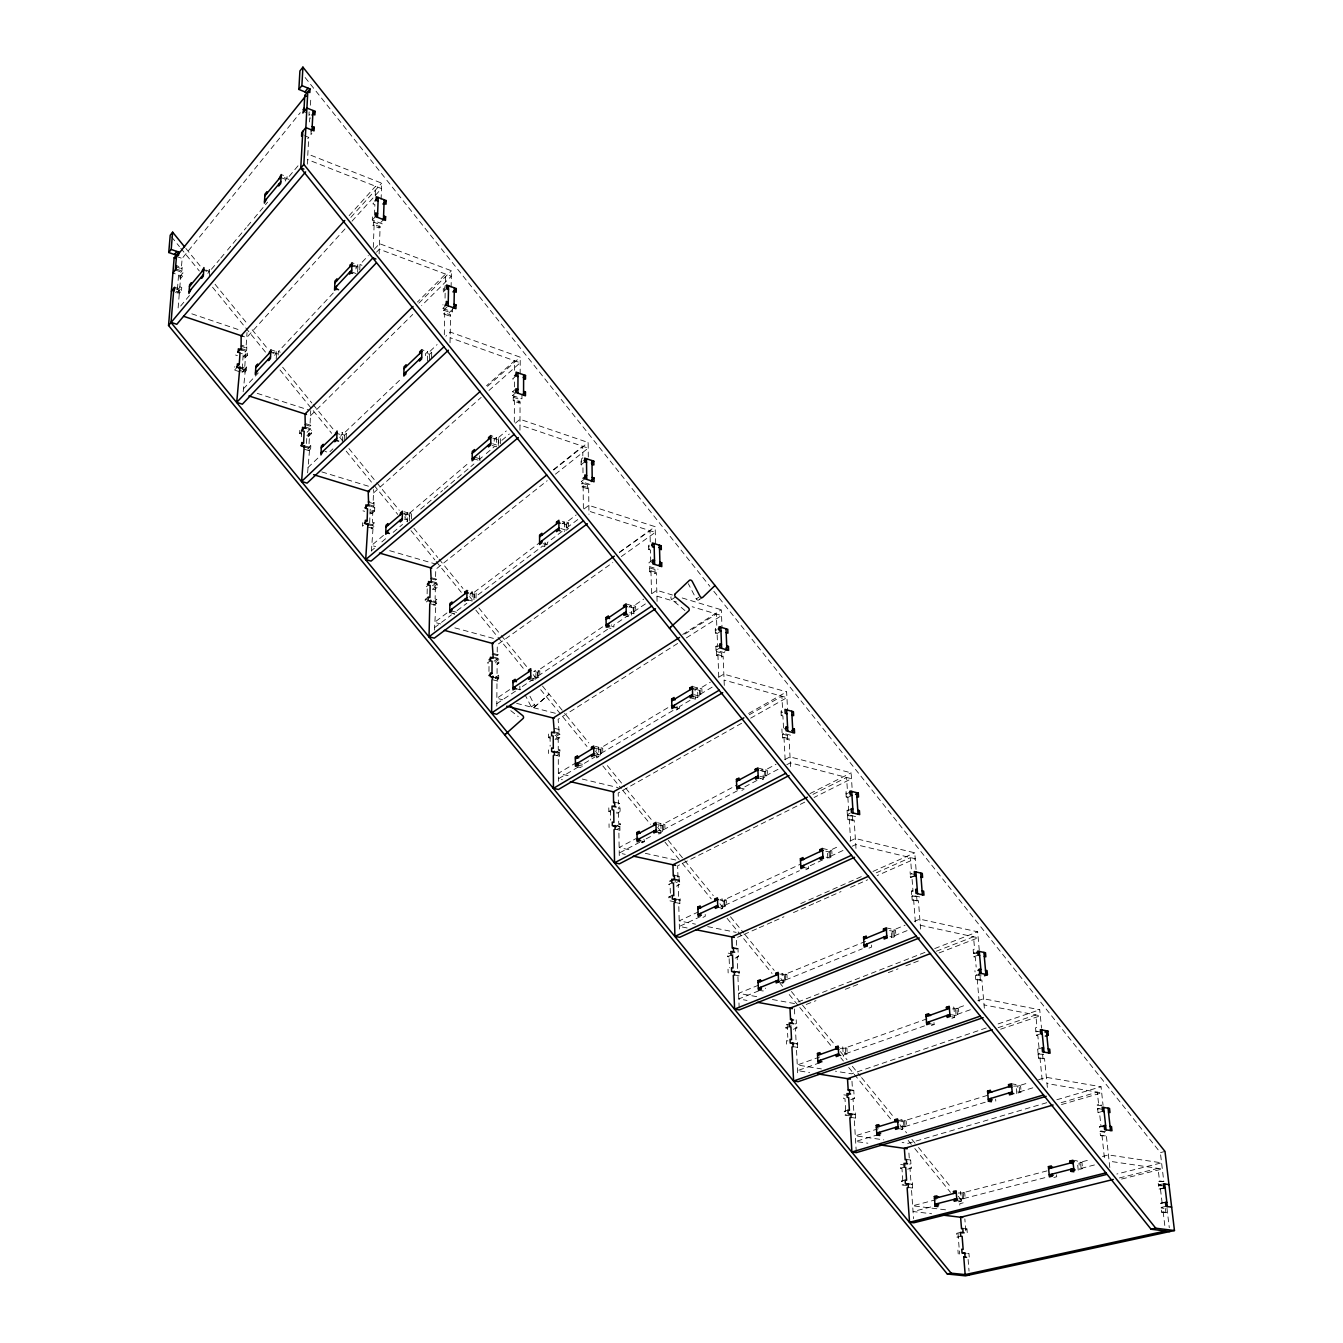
<?xml version="1.0" encoding="UTF-8"?>
<svg xmlns="http://www.w3.org/2000/svg" width="1343" height="1343" viewBox="0 0 1343 1343"><rect width="100%" height="100%" fill="white"/><g stroke="black" fill="none" stroke-linecap="round" stroke-linejoin="round"><path stroke-width="0.75" stroke-dasharray="5 3.75" d="M528.571 679.34L533.742 680.716L535.907 679.273L535.907 670.073L533.759 671.534M514.419 396.219L513.261 397.209L513.244 400.986L518.902 402.95L518.918 399.173L520.077 398.166M519.959 430.163L520.06 401.943L514.403 399.996L513.244 400.986M520.161 374.109L520.228 357.188L450.224 332.074L445.859 336.237M519.825 689.815L519.842 686.172M521.974 395.06L521.957 398.821L512.522 395.547L512.556 391.787L516.031 388.748M514.302 422.189L514.403 399.996M514.47 386.935L514.503 379.599L512.623 378.944L516.081 375.872M514.537 370.232L514.587 360.747L486.552 385.76M496.792 706.183L496.977 681.875L498.035 677.594L492.948 676.268M494.123 661.192L498.186 658.339L498.219 654.796L493.166 653.437M498.723 675.176L495.685 677.292L495.651 680.851L498.706 678.752L498.723 675.176L497.044 674.74L497.145 662.603L498.824 663.039L498.857 659.514L495.483 658.607M500.536 443.677L500.586 438.019L498.706 437.398L498.656 443.056L509.316 434.024M494.19 441.243L494.207 439.362L496.457 437.432L490.833 435.568M496.457 437.432L496.373 446.85L490.732 444.986M498.27 445.591L498.32 439.933L500.586 438.019M492.142 654.159L497.195 655.518L497.279 644.741L612.828 562.583M488.97 671.466L489.037 663.375L487.358 662.938L490.396 660.79M476.026 598.155L476.11 592.699L474.331 592.196L474.264 597.652L542.757 545.98L544.57 546.534L544.553 542.757M479.636 459.474L479.686 455.747M479.955 460.75L479.971 458.87L484.689 454.874M470.184 595.352L470.201 593.522L472.283 591.961L466.978 590.433M472.283 591.961L472.165 601.043L466.844 599.549M473.945 599.733L474.012 594.278L476.11 592.699M447.051 306.926L443.71 310.183L443.626 313.909L449.452 316.025L449.519 312.298L453.984 307.967M450.023 342.801L450.56 314.933L444.751 312.818L443.626 313.909M451.097 287.469L451.416 270.766L379.515 243.671L373.925 249.63M452.641 308.202L452.574 311.929L442.871 308.386L442.955 304.66M434.444 630.136L436.022 601.782L430.818 600.321M433.722 582.98L437.163 583.97L437.096 587.479L435.367 586.992L435.115 599.012L436.844 599.498L436.76 603.024L433.823 605.29L433.89 601.765L436.844 599.498M430.348 578.497L435.518 579.975L435.753 569.314L547.205 480.693M432.513 585.783L436.425 582.711L436.492 579.202L431.321 577.725M445.053 298.129L445.154 292.707L443.224 291.985L443.308 288.292M444.298 334.743L444.751 312.818M445.389 281.577L445.54 274.09L417.438 302.057M435.367 586.992L432.429 589.275L434.158 589.762L434.225 586.27L437.163 583.97M425.446 355.66L425.496 353.813L427.662 351.748L421.887 349.717M427.443 361.049L427.662 351.748M429.407 359.857L429.794 351.53L437.096 344.58M428.182 597.064L425.244 599.347L425.16 602.873L428.098 600.606M431.59 357.792L431.724 352.202L429.794 351.53M427.124 593.841L427.259 587.814L425.53 587.327L428.451 585.028M404.243 511.767L407.869 512.858L407.617 521.856L403.991 520.782M409.481 520.597L409.632 515.208L411.629 513.513L409.816 512.959L409.733 516.568M411.495 518.918L411.629 513.513M405.821 516.367L405.871 514.57L407.869 512.858M374.277 220.806L373.085 225.641L379.062 227.924L379.196 224.247L383.46 219.614M379.146 253.894L380.119 226.766L374.143 224.482L373.085 225.641M381.093 199.654L381.681 183.168L307.832 154.059M369.678 522.83L370.164 509.467L373.925 506.177L374.042 502.702L368.737 501.107M374.747 507.536L374.63 510.995L372.85 510.474L370.03 512.942L371.793 513.462L371.927 510.004L374.747 507.536L367.68 505.404M371.423 551.184L373.253 525.046L367.932 523.468M372.85 510.474L372.431 522.36L374.21 522.897L374.093 526.389L371.256 528.823L371.373 525.348L374.21 522.897M367.797 501.929L373.102 503.541L373.589 489.54M382.235 223.845L372.296 220.034L372.431 216.374M362.526 522.712L362.392 526.204L365.212 523.753M373.287 247.465L374.143 224.482M374.496 215.048L374.882 204.623L372.901 203.851L376.09 200.342M375.234 195.49L375.57 186.257L348.962 215.837M355.794 268.953L357.943 264.907L352.017 262.724M357.658 272.26L357.943 264.907M359.739 270.044L359.958 264.521L368.335 255.59M340.669 436.391L342.666 432.799L338.956 431.607M342.28 441.696L342.666 432.799M344.211 440.504L344.513 432.748L401.624 378.357M346.141 438.674L346.36 433.336L344.513 432.748M307.614 472.854L309.746 447.387L304.29 445.675M307.06 432.261L310.669 428.719L310.837 425.295L305.415 423.565M310.821 445.372L308.118 447.991L307.933 451.449L310.653 448.831L310.821 445.372L309.008 444.802L309.595 433.034L311.408 433.604L311.576 430.18L307.95 429.021M306.506 443.509L306.892 435.686L309.595 433.034M306.892 435.686L308.705 436.257L308.873 432.832L311.576 430.18M304.508 424.455L309.948 426.184L310.72 410.639M311.156 130.976L310.972 134.585L313.003 132.118M301.47 433.974L299.657 433.403L299.825 429.961M301.319 436.76L301.537 432.614M309.142 111.905L308.957 115.498L309.964 114.256L305.398 112.392M307.295 164.148L308.739 137.389L304.122 135.559M309.562 121.944L309.78 117.831L311.811 118.654M310.451 105.207L310.737 99.751M276.222 358.766L276.641 351.715L270.933 349.801M278.169 355.039L278.37 351.513L337.345 288.627M274.711 355.425L276.641 351.715M285.22 181.087L287.301 176.907L281.207 174.556M243.167 391.77L245.467 368.788L239.877 366.941M245.467 368.788L242.009 372.515L243.201 354.099L246.659 350.322L246.877 346.947L241.32 345.084M246.676 366.908L244.073 369.728L243.855 373.136L246.457 370.332L246.676 366.908L244.812 366.303L242.227 369.107M247.431 355.291L245.568 354.67L242.982 357.49L244.829 358.111L247.431 355.291L247.649 351.9L240.229 349.415M244.829 358.111L245.064 354.72L247.649 351.9M244.812 366.303L245.568 354.67M240.464 346.024L246.021 347.887L247.011 332.51M240.145 371.91L234.572 370.08L234.79 366.673M207.913 273.452L209.777 269.641L205.882 268.264M209.273 276.591L209.777 269.641M177.427 289.165L178.585 275.013L181.876 270.984L182.144 267.643L176.453 265.645M175.345 270.01L182.933 272.663L178.3 278.354L180.197 279.008L180.466 275.668L172.894 273.032M178.132 307.933L179.29 293.597L175.48 292.287M179.844 286.848L181.741 287.503L181.473 290.877L178.988 293.865L179.274 290.491L177.377 289.836L179.844 286.848L180.768 275.349L182.665 276.003L182.933 272.663M175.631 266.653L181.322 268.65L182.144 258.444L300.244 112.711M181.322 268.65L182.144 267.643M180.197 279.008L182.665 276.003M177.091 293.21L181.741 287.503M307.715 138.631L308.739 137.389M180.633 306.053L189.682 295.225M211.405 269.272L219.429 259.686M220.772 258.074L226.128 251.678M227.471 250.083L246.205 227.689M247.548 226.094L252.904 219.698M254.247 218.103L267.626 202.105M289.181 176.353L298.515 165.206M350.825 217.398L381.681 183.168M344.983 228.931L246.692 337.563L241.152 335.7M352 221.175L381.496 188.591L307.547 159.548M246.021 347.887L246.877 346.947M234.572 370.08L237.14 367.277M372.296 220.034L375.486 216.559M379.062 227.924L380.119 226.766M243.352 388.866L258.292 372.934M376.527 252.199L379.314 249.227L451.315 276.238L421.652 305.616M418.831 303.149L451.416 270.766M310.451 415.742L412.754 314.43M445.305 285.32L444.13 290.088L445.238 288.997M299.657 433.403L302.343 430.734M443.224 291.985L446.564 288.695M309.948 426.184L310.837 425.295M308.705 436.257L311.408 433.604M442.871 308.386L446.229 305.13M308.84 448.26L309.746 447.387M449.452 316.025L450.56 314.933M699.72 599.062L698.931 599.834A2.166 1.544 57 0 1 696.262 598.928L688.338 583.752M307.883 467.616L319.248 456.805M346.36 433.336L344.446 435.166L338.872 433.386M431.724 352.202L429.542 354.267L425.681 352.924M329.925 451.701L332.93 448.847M534.329 707.257L549.102 694.146L533.809 707.593A1.947 1.511 56.5 0 1 531.274 706.854L525.079 694.851M487.475 386.364L520.228 357.188M373.472 492.982L481.18 397.394M488.986 390.46L520.194 362.744L450.123 337.714M373.102 503.541L374.042 502.702M371.793 513.462L374.63 510.995M512.522 395.547L516.014 392.525M372.313 525.852L373.253 525.046M518.902 402.95L520.06 401.943M383.477 535.353L371.625 545.426L375.637 546.601M409.816 512.959L469.362 462.345M498.706 437.398L506.311 430.935M515.443 423.163L520.01 419.285L588.133 442.485L588.318 459.625M371.44 550.731L374.412 548.213M381.815 541.934L386.264 538.174M393.146 532.348L402.547 524.408M420.661 509.064L442.619 490.48M444.18 489.154L473.978 463.939M486.267 453.548L494.14 446.883M553.282 469.798L582.728 446.262L582.828 455.865M553.752 469.949L588.133 442.485M555.414 474.18L588.2 448.126L519.976 425.009M582.845 457.795L581.653 458.735L581.687 462.512L582.879 461.572M582.996 472.786L582.929 465.366L581.099 464.745L584.692 461.908M435.518 579.975L436.492 579.202M434.158 589.762L437.096 587.479M584.876 478.763L581.25 481.566L590.433 484.588L590.383 480.777M581.939 486.938L583.131 485.998L588.654 487.794L587.445 488.734L581.939 486.938L581.888 483.111L583.097 482.171M435.031 602.537L436.022 601.782M587.445 488.734L587.395 484.907L592.229 481.18M562.012 523.804L564.362 522.007L558.873 520.295M446.934 612.962L434.612 622.313L440.689 623.975M474.331 592.196L541.078 541.582M566.729 522.125L568.559 522.712L568.593 528.437L566.763 527.849L566.729 522.125L576.214 514.94M584.104 508.947L588.855 505.354L655.149 526.691L655.602 544.033M560.753 528.487L566.242 530.2L566.192 524.492L568.559 522.712M434.494 627.668L451.466 614.859M457.073 610.629L466.844 603.259M562.062 531.408L547.34 542.522L547.34 544.402L541.884 542.74M566.763 527.849L579.421 518.314M566.242 530.2L568.593 528.437M619.509 552.158L655.149 526.691M619.459 552.493L649.978 530.686L650.264 542.337L649.022 543.21L649.122 547.037M621.322 556.539L655.3 532.382L588.922 511.146M497.195 655.518L498.219 654.796M648.585 545.611L648.669 549.438L652.413 546.819M498.857 659.514L495.802 661.646L495.785 665.171L498.824 663.039M652.748 559.997L648.988 562.599L649.089 566.461L658.02 569.214M657.08 601.429L656.341 572.538L655.082 573.394L649.727 571.749L649.626 567.871L650.868 567.015M649.727 571.749L650.969 570.876L656.341 572.538M497.011 678.299L498.035 677.594M649.626 567.871L654.981 569.533L656.24 568.66M628.96 607.137L631.378 605.492L631.579 615.128M509.635 689.647L496.843 698.276L502.769 699.804M538.073 670.459L539.785 670.912L539.785 676.436L538.073 675.982L538.073 670.459L607.271 623.723M633.862 605.777L635.642 606.297L635.759 612.089L633.98 611.569L633.862 605.777L643.683 599.146M651.875 593.606L656.794 590.299L672.44 595.016M534.178 671.45L537.62 672.373L539.785 670.912M629.649 606.902L633.208 607.943L635.642 606.297M496.809 703.682L516.014 690.789M533.742 678.87L520.228 687.952L520.228 689.782L515.074 688.439M538.073 675.982L609.084 628.289L610.847 628.793M629.112 614.842L613.852 625.083L613.885 626.996L608.564 625.469M633.98 611.569L645.463 603.863M534.178 676.973L537.636 677.879L539.785 676.436M629.749 612.677L633.325 613.717L635.759 612.089M684.913 610.645A2.182 1.561 57.1 0 0 684.544 610.209L671.735 599.498L675.546 596.98M531.274 706.854L534.38 704.823A1.947 1.511 56.6 0 0 536.915 705.562M696.262 598.928L698.813 597.266M702.742 597.333L699.569 599.414M682.697 634.45L721.325 609.789L722.014 627.332M684.779 634.131L716.373 614.003L716.809 625.788L715.534 626.593L715.685 630.471L716.961 629.666M677.611 643.448L558.1 719.294L559.225 733.093L555.028 735.712M686.391 637.875L721.544 615.564L692.182 606.734M548.448 734.067L548.464 737.66L551.604 735.679M715.231 629.145L715.383 633.023L719.244 630.606M715.383 633.023L717.112 633.543L720.973 631.126M559.813 734.151L556.673 736.132L556.673 739.691L555.045 739.288L558.184 737.324L559.83 737.727L559.813 734.151L556.522 733.328M556.673 739.691L559.83 737.727M724.716 652.748L716.02 650.247L715.886 646.336L719.764 643.935M716.02 650.247L719.915 647.846M724.28 685.383L723.138 656.156L721.846 656.945L716.625 655.451L716.474 651.54L717.766 650.751M556.741 751.929L559.897 749.982L559.913 753.591L556.741 755.521M716.625 655.451L717.917 654.662L723.138 656.156M558.268 753.188L559.326 752.533L559.343 756.143L558.285 756.78L558.386 781.324M716.474 651.54L721.695 653.051L726.865 649.861M596.628 756.008L596.645 757.872L598.877 756.545L598.76 747.262L596.527 748.588L596.561 750.452M690.151 697.739L695.355 699.149L697.873 697.655L697.537 687.901L695.036 689.412L695.086 691.36M576.567 762.438L558.352 773.35L568.324 775.734M601.026 747.766L602.705 748.185L602.772 753.759L601.093 753.339L601.026 747.766L672.625 704.84M700.139 688.338L701.869 688.808L702.07 694.667L700.341 694.197L700.139 688.338L710.296 682.244M718.757 677.174L723.843 674.119L786.629 691.846L787.552 709.557M595.419 748.269L600.455 749.528L602.705 748.185M694.146 688.892L699.334 690.319L701.869 688.808M578.262 766.954L558.386 778.806L562.364 779.746M584.39 763.311L594.882 757.049M601.093 753.339L674.589 709.54M690.033 700.341L679.508 706.603L679.558 708.533L677.09 710.011L676.99 706.149M700.341 694.197L712.21 687.112M595.486 753.843L600.539 755.102L602.772 753.759M676.301 709.994L678.769 708.533M694.331 694.751L699.535 696.161L702.07 694.667M577.608 763.126L582.627 764.352L582.644 766.198L580.461 767.491L575.442 766.282M748.588 713.469L786.629 691.846M749.293 714.761L781.895 696.245L782.499 708.164L781.19 708.903L781.374 712.814L782.7 712.075M741.588 723.289L618.216 792.991L618.401 803.97L619.492 803.366L619.559 806.958L618.468 807.563M750.653 718.169L786.931 697.655L724.078 680.045M608.799 807.882L608.849 811.491L612.089 809.695M781.022 711.622L781.223 715.534L785.202 713.318M620.13 811.558L616.873 813.354L616.823 809.745L620.063 807.949L620.13 811.558L618.519 811.172L618.737 823.561L620.348 823.914L620.399 827.557L617.142 829.319M790.54 766.601L789.08 738.7L787.737 739.422L782.667 738.062L782.465 734.117L783.792 733.396M617.075 825.693L620.348 823.914M619.274 855.592L618.854 830.83L619.946 830.226L619.878 826.6L613.952 826.096M782.667 738.062L783.993 737.341L789.08 738.7M782.465 734.117L787.535 735.477L788.878 734.755M658.741 832.224L658.792 834.087L661.092 832.878L660.857 823.511L658.557 824.736L658.607 826.6M760.256 770.647L762.858 769.254L763.311 779.108L760.709 780.468L760.625 778.504M637.942 837.562L619.14 847.551L631.21 850.203M663.207 824.149L664.852 824.535L665.003 830.159L663.358 829.789L663.207 824.149L737.156 784.916M765.56 769.841L767.239 770.278L767.524 776.187L765.829 775.75L765.56 769.841L776.036 764.285M784.782 759.634L790.02 756.864L851.109 772.846L852.268 790.742M657.617 824.619L662.535 825.76L664.852 824.535M761.263 770.798L764.637 771.654L767.239 770.278M639.772 842.212L619.224 853.04L625.267 854.366M646.101 838.888L651.523 836.034M663.358 829.789L739.254 789.768M756.999 780.417L744.324 787.099L744.408 789.046L741.873 790.389M765.829 775.75L778.084 769.304M786.83 764.687L790.339 762.841L851.496 778.722L814.11 797.457M641.4 842.581L643.65 841.389M657.768 830.243L662.687 831.367L665.003 830.159M759.853 776.271L764.906 777.563L767.524 776.187M642.072 842.884L644.321 841.692L644.287 839.845L639.386 838.737M810.047 793.562L851.109 772.846M812.985 794.351L846.594 777.446L847.349 789.483L845.989 790.171L846.241 794.116L847.601 793.444M804.759 802.14L677.644 865.832L677.963 876.895L673.263 875.888M677.963 876.895L679.071 876.341L679.189 879.984L674.706 882.183M671.886 882.838L668.545 884.5L670.107 884.819L670.442 897.006M845.972 793.025L846.208 796.987L850.32 794.972M846.208 796.987L847.853 797.406L851.966 795.392M676.268 882.519L679.625 880.874L679.726 884.517L676.368 886.162M674.857 901.858L668.965 900.633L668.864 896.973L672.222 895.345M855.558 816.594L847.332 814.563L847.08 810.568L851.193 808.57M847.08 810.568L852.839 808.99M847.332 814.563L850.085 813.237M855.978 848.373L854.165 820.187L847.853 819.633L847.601 815.637L848.977 814.966M678.618 900.33L679.743 899.793L679.86 903.47L678.735 904.007L679.491 931.068M847.601 815.637L853.913 816.191M847.853 819.633L854.165 820.187M719.831 899.961L722.215 898.836L722.568 908.304L720.184 909.396M698.612 911.796L679.205 920.862L695.489 924.152M724.666 899.625L726.261 899.961L726.479 905.635L724.884 905.3L724.666 899.625L800.932 863.969M830.142 850.304L831.787 850.69L832.14 856.666L830.494 856.28L830.142 850.304L839.14 846.107M849.951 841.054L855.357 838.519L914.784 852.822L916.161 870.902M720.687 900.398L723.877 901.069L726.261 899.961M825.811 851.177L829.101 851.949L831.787 850.69M700.559 916.581L679.373 926.418L687.515 928.047M724.884 905.3L799.387 870.717M810.215 865.698L823.259 859.638M830.494 856.28L843.119 850.421M852.134 846.241L855.743 844.562L915.238 858.748L877.18 875.586M720.889 906.072L724.095 906.743L726.479 905.635M826.163 857.153L829.454 857.908L832.14 856.666M702.943 917.387L705.276 916.312L705.209 914.432M805.834 869.76L808.452 868.535L808.335 866.571M800.764 903.587L863.482 875.67M872.984 871.439L914.784 852.822M876.257 872.799L910.47 857.623L911.377 869.777L909.983 870.398L910.285 874.377L911.679 873.773M742.091 935.299L736.384 937.817L736.82 948.997L732.237 948.091M743.988 934.459L757.318 928.567M759.215 927.728L772.527 921.835M774.441 920.996L783.943 916.799M793.461 912.585L799.169 910.067M801.066 909.228L814.395 903.335M816.292 902.496L829.605 896.604M831.518 895.764L841.02 891.567M850.539 887.354L856.246 884.836M858.16 883.996L867.662 879.783M736.82 948.997L737.979 948.494L738.13 952.17L736.971 952.657M733.127 954.084L727.402 952.976L727.537 956.636L730.995 955.142M916.06 874.797L910.084 873.403L910.386 877.399L914.617 875.569M910.386 877.399L916.211 875.938M735.192 958.13L738.65 956.636L738.499 952.959M919.72 896.956L911.712 895.16L911.41 891.114L915.657 889.318M920.593 929.087L918.427 900.633L912.216 900.146L911.914 896.117L913.324 895.512M739.17 1007.938L737.911 976.327L739.07 975.841L738.919 972.131L733.16 971.761M911.914 896.117L918.125 896.604M912.216 900.146L918.427 900.633M780.401 974.279L782.835 973.289L783.305 982.824L780.854 983.815L780.753 981.901M758.56 985.158L738.583 993.333L759.164 997.094M785.386 974.179L786.931 974.481L787.216 980.205L785.655 979.92L785.386 974.179L865.782 941.275M893.918 929.759L895.512 930.095L895.932 936.121L894.337 935.786L893.918 929.759L905.031 925.209M914.281 921.416L919.837 919.149L977.654 931.79L979.248 950.038M781.374 974.884L786.931 974.481M889.553 930.548L892.742 931.236L895.512 930.095M758.812 990.815L738.801 998.94L747.044 1000.434M785.655 979.92L862.324 948.779M894.337 935.786L907.331 930.514M780.082 980.323L784.765 981.213L787.216 980.205M889.973 936.575L893.179 937.246L895.932 936.121M868.988 948.124L871.691 947.033L871.557 945.036M924.941 952.388L794.166 1003.49L771.52 999.36M934.711 948.561L977.654 931.79M936.424 951.213L973.524 936.776L974.598 949.048L973.155 949.602L973.742 956.787L975.287 957.123L976.16 967.01M806.169 1004.463L815.956 1000.669M845.267 989.304L851.126 987.038M853.09 986.266L858.949 983.999M888.26 972.634L898.031 968.84M905.854 965.818L911.712 963.535M913.676 962.78L919.535 960.514M939.076 952.942L978.174 937.783L920.308 925.243M973.507 953.631L974.951 953.077M795.207 1023.97L796.399 1023.517L796.198 1019.824M791.279 1025.246L785.689 1024.273L785.873 1027.966L789.415 1026.623M973.742 956.787L978.073 955.158M793.327 1029.275L796.886 1027.932L796.701 1024.222M976.848 975.035L975.404 975.572L975.757 979.635L981.867 980.054L984.57 1010.826M796.214 1044.099L797.406 1043.662L797.608 1047.389L796.416 1047.825L797.809 1075.709M975.757 979.635L981.867 980.054M819.683 1057.008L797.272 1064.982L821.379 1068.91M845.385 1047.876L846.896 1048.128L847.248 1053.902L845.721 1053.651L845.385 1047.876L927.979 1018.498M956.887 1008.207L958.432 1008.509L958.936 1014.586L957.391 1014.301L956.887 1008.207L966.389 1004.833M977.805 1000.77L983.512 998.739L1039.734 1009.768L1041.53 1028.184M840.315 1048.329L846.896 1048.128M952.489 1008.929L958.432 1008.509M819.985 1062.716L797.557 1070.623L809.628 1072.57M845.721 1053.651L924.504 1025.884M957.391 1014.301L972.617 1008.929M847.248 1053.902L844.713 1054.792L844.378 1049.017M951.432 1014.704L956.098 1015.593L958.936 1014.586M931.354 1025.532L934.14 1024.558L933.973 1022.543M951.885 1018.313L954.705 1017.322L953.883 1007.2L949.216 1006.31M986.232 1027.966L851.529 1073.812L835.447 1071.194M998.118 1023.92L1039.734 1009.768M998.151 1027.68L1035.806 1014.939L1037.014 1027.328L1035.537 1027.815L1036.292 1035.184L1037.803 1035.47L1039.18 1049.437L1037.652 1049.168L1038.055 1053.265L1043.729 1054.289M1000.653 1029.191L1040.321 1015.812L984.05 1004.9M852.553 1090.734L853.762 1090.331L853.997 1094.058L852.771 1094.461M1035.94 1031.877L1037.417 1031.39M1036.292 1035.184L1040.741 1033.724M850.807 1099.615L854.467 1098.423L854.232 1094.679M849.985 1115.848L844.512 1115.026L844.277 1111.282L847.937 1110.107M1037.652 1049.168L1042.118 1047.725M1047.372 1087.444L1044.518 1058.469L1038.492 1058.116L1038.089 1054.02L1039.566 1053.55M854.014 1114.74L855.239 1114.354L850.841 1113.7M1038.089 1054.02L1044.115 1054.373M1038.492 1058.116L1044.518 1058.469M854.467 1098.423L853.006 1098.188L853.779 1110.98L855.239 1111.215L855.457 1118.115L854.232 1118.501L856.314 1152.647M899.374 1120.331L901.942 1119.542L902.63 1129.245L900.045 1130.017L899.911 1128.07M878.288 1128.758L855.29 1135.792L883.795 1139.871M904.662 1120.683L906.156 1120.901L906.559 1126.727L905.081 1126.508L904.662 1120.683L989.422 1094.746M1019.068 1085.681L1020.579 1085.933L1021.15 1092.077L1019.639 1091.825L1019.068 1085.681L1028.822 1082.693M1038.575 1079.722L1046.365 1077.321L1101.042 1086.772L1103.056 1105.356M899.609 1121.103L906.156 1120.901M1013.646 1086.151L1020.579 1085.933M878.658 1134.516L855.642 1141.483L867.863 1143.212M905.081 1126.508L985.997 1101.999M1019.639 1091.825L1033.304 1087.679M900.011 1126.928L906.559 1126.727M1021.15 1092.077L1018.229 1092.95L1017.675 1086.823M1046.801 1102.687L908.221 1143.346L902.11 1142.473M1056.857 1099.749L1101.042 1086.772M1061.138 1102.67L1097.315 1092.128L1098.658 1104.634L1101.596 1105.121M1061.474 1104.567L1101.696 1092.883L1046.986 1083.549M1105.558 1131.713L1100.035 1130.84L1099.598 1126.693L1101.059 1126.928L1099.548 1112.843L1098.07 1112.608L1097.147 1105.054L1098.658 1104.634M909.698 1164.146L910.94 1163.793L910.672 1160.033L909.429 1160.402L908.758 1150.867M1097.584 1109.167L1099.094 1108.73M905.602 1165.153L900.28 1164.431L900.532 1168.192L904.275 1167.151M1098.07 1112.608L1102.637 1111.316M907.65 1169.149L911.377 1168.108L911.125 1164.347M907.029 1185.567L901.69 1184.879L901.422 1181.085L905.165 1180.061M1099.598 1126.693L1104.164 1125.451M1109.805 1167.554L1106.38 1135.909L1100.437 1135.624L1099.984 1131.477L1101.512 1131.075M911.142 1184.593L912.401 1184.257L908.12 1183.703M1100.437 1135.624L1106.38 1135.909M911.377 1168.108L909.966 1167.906L910.873 1180.799L912.3 1180.984L912.669 1188.051L911.41 1188.387L913.559 1218.722M936.222 1199.668L912.652 1205.796L947.772 1210.093M963.267 1192.651L964.71 1192.836L965.181 1198.711L963.737 1198.527L963.267 1192.651L1050.108 1170.089M1080.477 1162.199L1081.954 1162.4L1082.592 1168.595L1081.115 1168.376L1080.477 1162.199L1090.466 1159.597M1102.452 1156.491L1108.445 1154.93L1161.594 1162.837L1116.839 1174.017M958.214 1193.02L964.71 1192.836M1081.954 1162.4L1078.966 1163.172L1079.604 1169.35L1082.592 1168.595M930.766 1206.988L913.055 1211.537L931.656 1213.77M963.737 1198.527L1046.667 1177.223M1081.115 1168.376L1097.113 1164.28M958.667 1198.896L965.181 1198.711M958.6 1201.834L961.235 1201.162L960.463 1191.392M1053.819 1177.492L1056.723 1176.737L1056.521 1174.705M713.821 591.273L1160.369 1152.613L1165.002 1151.438M1119.374 1177.945L1158.052 1168.376L1159.529 1180.967L1163.81 1181.571L1160.369 1152.613M1121.573 1179.053L1162.316 1168.998L1109.117 1161.191M1161.326 1185.886L1158.472 1185.483L1157.985 1181.353L1159.529 1180.967M965.667 1229.281L966.943 1228.963L967.262 1232.756L965.986 1233.059L964.845 1218.907M1163.81 1181.571L1157.985 1181.353M960.43 1232.421L956.602 1233.344L956.904 1237.121L958.298 1237.289M1165.17 1188.152L1159.076 1189.059L1158.589 1184.912L1163.256 1183.787M1158.472 1185.483L1160.016 1185.114M956.904 1237.121L960.732 1236.215M1159.076 1189.059L1163.743 1187.951M1165.925 1206.367L1161.242 1207.441L1160.755 1203.261L1165.422 1202.186M1160.755 1203.261L1166.866 1202.388M1161.611 1212.158L1167.47 1212.376L1161.611 1212.158L1161.124 1207.995L1162.669 1207.626M967.631 1253.657L968.924 1253.355L969.226 1257.182M962.797 1228.492L966.943 1228.963M956.904 1200.608L961.235 1201.162M908.388 1187.497L912.669 1188.051M901.422 1181.085L902.849 1181.269M1161.124 1207.995L1163.978 1208.364M900.532 1168.192L901.959 1168.393L903.117 1185.063M906.407 1159.462L910.672 1160.033M1158.589 1184.912L1162.4 1185.449M1072.872 1160.268L1077.287 1160.906L1078.345 1171.214M898.182 1128.59L902.63 1129.245M851.076 1117.46L855.457 1118.115M844.277 1111.282L845.754 1111.5M1099.984 1131.477L1104.399 1132.183L1104.853 1136.312M848.776 1095.603L843.303 1094.746L843.522 1098.49L844.982 1098.708L845.972 1115.244M849.397 1089.643L853.762 1090.331M1097.634 1108.495L1103.123 1109.402M1097.147 1105.054L1101.545 1105.793M793.109 1046.633L797.608 1047.389M1011.43 1083.767L1015.98 1084.54L1016.92 1094.746M787.988 1040.926L786.478 1040.657L786.662 1044.384M792.907 1042.89L797.406 1043.662M796.886 1027.932L795.392 1027.664L796.03 1040.372L797.524 1040.624L797.708 1044.35M785.873 1027.966L787.367 1028.234M929.474 1023.702L934.14 1024.558M758.442 990.144L763.109 991L765.493 990.026L765.409 988.129M734.319 971.258L738.919 972.131M778.621 981.934L783.305 982.824M1035.906 1031.105L1041.564 1032.179M734.453 974.968L739.07 975.841M951.599 1016.735L954.705 1017.322M738.65 956.636L737.122 956.334L737.609 968.924L739.154 969.226L739.288 972.92M727.537 956.636L729.064 956.938M733.396 947.587L737.979 948.494M707.694 926.62L736.165 932.361M981.129 975.908L975.287 974.716L974.934 970.653M668.864 896.973L670.442 897.309M717.766 907.297L722.568 908.304M675.025 898.803L679.743 899.793M675.126 902.479L679.86 903.47M973.39 952.758L979.198 953.983M886.229 927.862L891.013 928.886L891.718 938.925M679.726 884.517L678.165 884.181L678.517 896.671L680.095 896.99L680.196 900.649M674.471 878.977L679.189 879.984M675.714 880.034L679.625 880.874M674.371 875.334L679.071 876.341M645.295 853.309L677.493 860.41M639.419 840.6L644.321 841.692M615.111 829.135L619.946 830.226M911.41 891.114L913.022 891.483L911.981 877.768M803.534 867.427L808.452 868.535M615.044 825.492L619.878 826.6M656.173 831.753L661.092 832.878M608.849 811.491L610.461 811.877M657.583 822.755L660.857 823.511M822.42 848.423L827.338 849.582L827.926 859.52M614.674 802.241L619.492 803.366M582.258 779.058L618.133 787.619M577.624 764.973L582.644 766.198M554.357 751.325L559.326 752.533M553.299 751.979L559.913 753.591M554.374 754.934L559.343 756.143M593.824 755.286L598.877 756.545M559.897 749.982L558.252 749.579L558.184 737.324M548.464 737.66L550.11 738.062M739.372 787.804L744.408 789.046M595.402 746.423L598.76 747.262M759.937 778.252L763.311 779.108M554.273 728.275L559.208 729.518M554.29 731.851L559.225 733.093M757.805 767.961L762.858 769.254M516.602 703.346L558.084 713.972M491.941 676.973L498.706 678.752M492.931 679.843L498.001 681.17M530.72 677.896L535.907 679.273M493.133 656.979L498.186 658.339M674.387 707.157L679.558 708.533M790.557 735.209L782.096 732.942L781.895 728.98M454.841 627.852L497.33 639.469M694.398 696.698L697.873 697.655M692.35 686.474L697.537 687.901M781.223 715.534L782.902 716.004L783.59 729.45M430.734 603.863L435.938 605.307M451.768 610.964L457.04 612.442M449.737 612.509L455.008 613.969M453.011 613.701L454.757 614.187M425.244 599.347L426.99 599.834M429.844 601.076L436.76 603.024M431.237 581.234L436.425 582.711M470.486 593.27L474.012 594.278M606.18 627.08L611.501 628.591L611.434 624.78M623.807 615.212L629.145 616.773M389.688 550.68L435.854 564.094M715.886 646.336L717.615 646.839L717.112 633.543M367.814 526.96L373.136 528.538M626.039 603.914L631.378 605.492M366.992 524.29L374.093 526.389M404.042 518.969L407.668 520.06M656.945 596.141L676.519 602.033M362.963 510.827L364.742 511.347M404.193 513.563L409.632 515.208M400.449 512.925L405.871 514.57M682.21 597.971L721.325 609.789M368.62 504.565L373.925 506.177M543.227 543.697L546.853 544.805M321.833 471.913L373.656 487.811M324.922 451.382L326.769 451.97M303.384 446.548L310.653 448.831M304.122 449.15L309.578 450.845M648.669 549.438L650.465 550.009L650.784 563.153M562.549 523.35L566.192 524.492M335.179 432.849L340.753 434.612M305.247 426.99L310.669 428.719M474.331 458.92L478.074 460.129M257.218 393.348L308.739 409.984M474.364 457.056L479.971 458.87M239.658 370.366L245.249 372.212M581.888 483.111L587.395 484.907M239.02 367.881L246.457 370.332M235.579 355.039L237.426 355.66M492.629 443.727L496.39 444.969M237.661 352.252L245.064 354.72M492.68 438.07L498.32 439.933M269.104 351.765L274.811 353.679M241.102 348.475L246.659 350.322M278.37 351.513L280.267 352.168M272.73 352.202L278.437 354.116M191.831 313.826L241.102 330.512M174.674 287.251L180.398 289.215L180.13 292.606L174.389 290.642M173.851 288.258L181.473 290.877M513.261 397.209L518.918 399.173M512.556 391.787L514.436 392.441M176.168 269.003L181.876 270.984M205.748 269.993L209.659 271.37M202.189 269.658L208.047 271.722M176.47 256.446L182.144 258.444M443.71 310.183L449.519 312.298M351.631 271.907L356.08 273.552M359.958 264.521L361.938 265.259M353.511 265.142L359.857 267.475M352.907 266.032L355.878 267.123M373.22 221.964L379.196 224.247M284.347 177.629L289.232 179.509M280.754 177.528L285.32 179.274M510.76 710.648L518.197 716.524M185.888 248.455L200.476 266.35M215.048 284.246L246.877 323.277M252.165 329.79L268.08 349.298M282.651 367.193L311.828 402.984M313.154 404.612L333.03 429.005M339.661 437.146L342.314 440.403M348.928 448.528L375.452 481.063M376.779 482.691L399.307 510.34M404.612 516.854L408.591 521.722M413.896 528.235L437.751 557.513M439.077 559.141L462.932 588.419M469.563 596.561L472.216 599.801M478.847 607.943L500.049 633.963M501.375 635.592L526.557 666.497M533.188 674.639L537.166 679.508M542.471 686.021L564.983 713.653M566.31 715.282L588.822 742.897M595.436 751.022L600.741 757.519M607.355 765.644L624.562 786.763M625.888 788.391L652.379 820.892M657.667 827.389L662.972 833.885M668.26 840.382L713.284 895.63M719.898 903.755L725.203 910.252M730.491 916.765L743.737 932.999M745.063 934.627L774.189 970.385M780.82 978.51L786.108 985.007M791.413 991.503L833.768 1043.494M840.399 1051.619L847.013 1059.745M852.318 1066.241L860.259 1075.995M861.585 1077.623L893.364 1116.621M899.978 1124.746L906.609 1132.871M911.897 1139.368L917.202 1145.864M918.511 1147.493L951.616 1188.102M958.247 1196.227L963.535 1202.74L959.741 1203.697L960.06 1207.743M171.535 236.888L179.458 246.625M180.785 248.254L199.318 270.984M212.547 287.201L265.478 352.118M280.032 369.98L331.637 433.269M346.192 451.13L372.649 483.581M373.975 485.209L397.78 514.419M411.025 530.653L434.83 559.863M436.156 561.492L461.304 592.33M475.858 610.175L524.811 670.224M540.692 689.698L586.958 746.456M602.822 765.913L621.322 788.61M622.648 790.238L650.415 824.283M664.953 842.128L680.817 861.585M682.143 863.196L711.219 898.87M727.083 918.327L772.024 973.457M779.964 983.177L782.6 986.433M789.214 994.542L798.464 1005.89M799.79 1007.502L832.845 1048.044M840.768 1057.764L843.421 1061.02M848.709 1067.5L890.997 1119.39M908.187 1140.459L913.475 1146.956M914.801 1148.567L950.491 1192.349M305.13 77.525L709.893 586.354M529.948 696.228L534.38 704.823M1166.966 1208.196L1169.283 1227.72M1165.405 1208.549L1165.909 1212.729M1160.503 1189.26L1162.182 1203.462M1163.172 1211.806L1164.985 1227.183M1101.965 1135.221L1104.735 1160.956M1042.621 1054.843L1043.024 1058.939M1039.969 1057.646L1042.202 1080.46M995.633 1099.094L995.801 1101.126M980.071 976.512L980.424 980.575M977.2 979.097L979.332 1003.758M955.595 1009.516L956.098 1015.593M968.102 1259.415L969.042 1271.133M962.058 1193.524L962.528 1199.383M957.995 1233.495L959.624 1254.077M957.928 1250.115L958.23 1253.926M916.715 897.191L917.017 901.22M913.626 899.541L915.473 923.967M892.742 931.236L893.179 937.246M903.554 1121.69L903.973 1127.516M852.536 816.863L852.788 820.842M847.853 797.406L848.726 810.987M849.229 818.961L850.639 841.138M851.982 1081.266L852.318 1086.94M842.749 1046.852L843.32 1056.471M829.101 851.949L829.454 857.908M787.535 735.477L787.737 739.422M783.993 737.341L785.219 761.296M794.452 1008.996L794.821 1016.517M787.183 1024.524L787.804 1037.3M784.48 975.488L784.765 981.213M764.637 771.654L764.906 777.563M721.695 653.051L721.846 656.945M717.917 654.662L718.79 677.644M729.148 958.734L729.484 967.732M728.024 969.226L728.158 972.936M723.877 901.069L724.095 906.743M699.334 690.319L699.535 696.161M695.288 697.202L695.355 699.149M662.535 825.76L662.687 831.367M654.981 569.533L655.082 573.394M650.969 570.876L651.523 593.623M633.208 607.943L633.325 613.717M610.427 810.215L610.578 820.12M609.034 823.88L609.084 827.506M600.455 749.528L600.539 755.102M588.654 487.794L588.956 514.335M583.131 485.998L583.366 508.477M581.049 460.968L581.099 464.745M564.362 522.007L564.429 531.543M550.11 736.434L550.126 746.238M548.498 749.914L548.498 753.507M545.04 542.371L545.04 546.148M537.62 672.373L537.636 677.879M671.735 599.498A2.182 1.561 56.6 0 1 671.047 596.779"/><path stroke-width="1.5" d="M523.569 395.161L523.619 374.798M523.585 391.384L525.466 392.038L525.449 395.816L516.014 392.525L516.031 388.748L517.928 389.403L515.594 391.434M517.978 376.544L516.081 375.872L516.098 372.129L525.499 375.452L525.499 379.196L523.619 378.541M528.571 677.51L528.571 679.34L530.72 677.896L530.737 668.696L528.588 670.157L528.588 671.987M515.091 686.609L515.074 688.439L512.976 689.866L513.009 680.733L515.124 679.306L515.108 681.136M517.911 393.18L517.995 372.8L514.52 375.855M655.485 608.782L496.725 714.275L491.605 712.999L491.907 680.548L492.948 676.268L491.941 676.973M488.919 675.512L491.974 673.397L492.075 661.243L490.396 660.79L490.43 657.247L493.804 658.154M488.499 445.02L488.483 446.917L490.732 444.986L490.833 435.568L488.583 437.499L488.55 439.379M474.364 457.056L474.331 458.92L472.132 460.8L472.266 451.449L474.465 449.569L474.432 451.433M464.879 593.841L464.913 592.028L466.978 590.433L466.844 599.549L464.779 601.127L464.796 599.297L468.338 600.304M451.802 609.151L451.768 610.964L449.737 612.509L449.905 603.477L451.936 601.933L451.903 603.729M453.984 307.967L454.354 287.872M454.052 304.257L455.999 304.962L455.932 308.689L446.229 305.13L446.296 301.403L448.243 302.108L444.902 305.365M448.495 289.416L446.564 288.695L446.631 285.001L456.284 288.594L456.217 292.287L454.287 291.565M448.176 305.835L448.562 285.723L446.346 287.906M587.378 523.736L434.276 638.16L429.038 636.75L429.76 604.619L430.818 600.321L429.844 601.076M419.52 359.219L419.469 361.082L421.635 359.017L421.887 349.717L419.721 351.782L419.671 353.645M400.231 520.127L400.18 521.923L402.178 520.228L402.447 511.213L400.449 512.925L400.399 514.722M405.955 372.162L405.905 374.009L403.79 376.023L404.058 366.79L406.174 364.776L406.123 366.622M387.741 530.754L387.674 532.55L385.726 534.212L386.012 525.281L387.959 523.602L387.909 525.398M383.594 215.938L385.592 216.71L385.458 220.386L375.486 216.559L375.62 212.882L377.618 213.638L375.486 215.971M378.088 201.114L376.09 200.342L376.225 196.699L386.146 200.56L386.012 204.203L384.031 203.431M383.46 219.614L384.165 199.788M377.484 217.314L378.222 197.471L375.016 200.98M518.348 437.566L371.071 561.105L365.699 559.578L367.932 523.468L366.992 524.29M364.306 523.25L367.126 520.782L367.546 508.879L365.783 508.342L365.9 504.867L369.443 505.942M349.868 266.77L352.017 262.724L351.631 271.907L349.549 274.123L349.633 272.276L352.605 273.368M335.112 434.628L337.093 431.019L336.707 439.916L334.793 441.746L334.877 439.967L338.587 441.142M336.657 286.143L334.558 290.138L334.961 281.023L336.992 278.857L336.908 280.67M322.891 451.382L320.927 454.941L321.346 446.111L323.21 444.315L323.143 446.077M448.394 350.204L307.111 483.127L301.604 481.466L304.29 445.675L303.384 446.548M300.866 445.725L303.568 443.089L304.173 431.321L302.343 430.734L302.528 427.309L306.154 428.451M311.996 130.07L313.02 110.512M312.18 126.443L314.228 127.266L314.027 130.892L305.851 127.602L301.772 132.554L301.571 136.18L302.595 134.938M304.055 108.179L302.846 113.013L306.909 108.028L315.051 111.335L314.866 114.927L312.835 114.105M168.547 325.493L303.854 164.434L307.799 91.71L309.83 92.549L310.015 88.974L301.89 85.616L302.914 67.15L1165.002 1151.438L1174.454 1230.541L965.499 1275.85L947.319 1274.02L168.547 325.493L174.154 257.822L178.77 252.115L171.199 249.445L168.748 252.501L176.319 255.17M306.976 92.751L298.868 89.41L299.909 70.961L302.914 67.15M302.796 131.312L300.765 168.093L1151.052 1229.231L1169.736 1231.548M303.871 111.771L304.76 95.471L310.015 88.974M268.684 358.799L268.583 360.562L270.413 358.615L270.933 349.801L269.003 353.528M278.807 184.176L278.689 185.989L280.67 183.622L281.207 174.556L279.126 178.737M266.434 198.999L264.386 203.112L264.957 194.114L266.888 191.797L266.77 193.593M257.235 371.037L255.338 374.697L255.875 365.967L257.671 364.054L257.554 365.8M376.057 263.178L242.361 404.193L236.721 402.396L239.877 366.941L239.02 367.881M236.653 367.277L239.239 364.457L240.011 352.823L238.147 352.202L238.382 348.794L242.093 350.036M201.668 276.608L201.534 278.354L203.28 276.272L203.935 267.576L202.071 271.404M190.756 289.685L188.927 293.446L189.598 284.834L191.294 282.785L191.159 284.498M173.851 288.258L171.031 322.538L951.163 1273.181L969.361 1275.011M175.345 270.01L176.605 254.784L178.501 255.455L178.77 252.115M168.748 252.501L170.208 235.277L172.643 232.188L184.562 246.827M171.199 249.445L172.643 232.188M298.868 89.41L301.89 85.616M174.422 254.498L176.873 251.46M304.962 91.912L307.983 88.134M176.47 256.446L304.66 97.267M175.631 266.653L176.453 265.645L176.168 269.003L172.894 273.032M311.996 115.078L315.051 111.335M171.384 291.246L174.674 287.251L173.566 291.632M311.156 130.976L314.228 127.266M189.464 286.546L203.8 269.305M264.84 195.91L281.09 176.369M189.061 291.733L203.414 274.526M264.504 201.316L280.771 181.809M305.633 171.904L176.806 324.301L171.048 322.37M344.765 220.504L241.152 335.7L241.102 348.475L237.661 352.252M382.94 204.052L386.146 200.56M383.443 219.027L385.592 216.71M255.774 367.713L270.833 351.564M334.877 282.853L351.933 264.554M255.439 372.951L270.514 356.852M351.698 270.077L334.642 288.309L338.57 289.719M236.721 402.396L372.901 257.906L375.906 259.031M413.006 306.489L305.046 413.997L305.247 426.99L301.638 430.532M452.944 291.867L456.284 288.594M453.749 307.127L455.999 304.962M670.593 627.131L669.469 628.222L688.825 610.763A2.182 1.561 57.1 0 0 688.371 607.707L675.546 596.98A2.182 1.561 56.6 0 1 674.841 594.261M715.03 585.481L702.742 597.333A2.166 1.544 57 0 1 700.072 596.426L692.132 581.217A2.166 1.544 56.6 0 0 689.463 580.31L675.093 593.925M321.262 447.874L337.009 432.799M404.008 368.637L421.836 351.581M321.011 453.179L336.774 438.137M403.84 374.177L421.685 357.154M301.604 481.466L444.046 346.695M505.774 733.832L504.666 734.873L523.115 718.471A1.964 1.528 56.6 0 0 522.78 715.668L510.86 706.233A1.964 1.528 56 0 1 510.222 705.276M480.324 391.317L368.183 491.37L368.62 504.565L364.86 507.889M523.182 377.484L525.499 375.452M523.132 394.053L525.466 392.038M385.961 527.06L402.38 513.026M472.232 453.33L490.816 437.449M402.228 518.432L385.794 532.416L389.386 533.473M472.165 458.92L490.749 443.106M365.699 559.578L514.235 434.293M546.735 475.019L430.583 567.82L431.237 581.234L427.343 584.306M584.087 460.632L586.488 458.735L586.723 479.367M591.39 463.066L593.807 461.186L584.658 458.114L584.692 461.908L586.538 462.529M583.063 478.36L586.673 475.54L584.843 474.935L584.876 478.763L594.059 481.784L594.026 477.974L592.179 477.369M591.591 479.837L594.026 477.974M556.539 523.988L556.539 522.074L558.873 520.295L558.923 529.83L556.573 531.61L556.573 529.696L560.232 530.838M449.871 605.29L466.961 592.263M539.584 536.915L558.889 522.192M449.771 610.696L466.877 597.719M539.584 542.589L558.923 527.917M429.038 636.75L583.5 520.731M614.372 556.136L492.243 643.381L493.133 656.979L489.087 659.833M651.607 545.292L654.091 543.529L654.629 564.413M658.725 547.541L661.226 545.778L661.327 549.623L659.547 549.052M652.026 562.281L654.528 560.551L652.748 559.997L652.832 563.859L661.78 566.628L661.679 562.767L659.9 562.213M659.161 564.496L661.679 562.767M608.53 623.555L608.564 625.469L606.18 627.08L606.046 617.511L608.413 615.9L608.446 617.814M623.656 607.489L623.622 605.575L626.039 603.914L626.224 613.566L623.807 615.212L623.756 613.281L627.332 614.322M513.009 682.563L530.737 670.526M606.062 619.425L626.09 605.844M530.737 676.049L512.976 688.036L516.4 688.925M626.191 611.636L606.146 625.166L609.688 626.174M491.605 712.999L651.842 606.029M679.524 637.489L553.182 718.052L554.29 731.851L553.232 732.506M718.253 628.86L720.822 627.231L721.644 648.35M718.908 646.033L721.493 644.439L719.764 643.935L719.915 647.846L728.611 650.365L728.443 646.47L726.714 645.966M553.299 751.979L554.357 751.325L554.374 754.934L553.316 755.589L553.434 788.341L558.436 789.499L722.719 692.703M725.858 648.065L728.443 646.47M577.608 763.126L577.624 764.973L575.442 766.282L575.375 757.083L577.54 755.756L577.557 757.603M591.508 749.193L591.491 747.346L593.724 746.003L593.824 755.286L591.591 756.629L591.575 754.766L594.949 755.589M674.32 705.209L674.387 707.157L671.92 708.634L671.651 698.964L674.102 697.487L674.169 699.418M689.899 689.933L689.832 687.985L692.35 686.474L692.669 696.228L690.151 697.739L690.084 695.775L693.559 696.732M575.375 758.913L593.74 747.85M671.701 700.895L692.417 688.422M593.807 753.44L575.425 764.436L578.766 765.241M692.602 694.281L671.869 706.687L675.311 707.61M553.434 788.341L719.277 690.184M743.854 717.834L613.415 791.85L613.583 802.845L614.674 802.241L614.741 805.85L613.65 806.455M784.933 728.712L787.602 727.251L785.907 726.781L786.108 730.743L794.569 733.026L794.368 729.081L792.672 728.628M613.952 826.096L615.044 825.492L615.111 829.135L614.02 829.739L614.54 862.794L619.408 863.834L789.096 775.532M791.682 730.542L794.368 729.081M639.386 838.737L639.419 840.6L637.17 841.792L636.985 832.492L639.234 831.3L639.268 833.147M739.288 785.84L739.372 787.804L736.837 789.147L736.434 779.376L738.969 778.033L739.053 779.981M755.303 771.318L755.202 769.354L757.805 767.961L758.241 777.832L755.656 779.192L755.555 777.228L758.929 778.084M637.018 834.356L655.988 824.249M736.501 781.324L757.888 769.942M656.123 829.873L637.136 839.929L640.393 840.668M758.157 775.851L736.753 787.183L740.111 788.022M614.54 862.794L785.84 773.266M807.378 797.171L672.961 864.791L673.263 875.888L674.371 875.334L674.471 878.977L670.006 881.193M848.977 792.773L851.714 791.413L853.107 812.985M855.525 794.435L858.278 793.092L858.53 797.054L856.901 796.634M673.901 899.34L675.025 898.803L675.126 902.479L674.001 903.016L674.925 936.373L679.676 937.313L854.601 857.287M700.425 913.441L700.492 915.322L698.159 916.413L697.856 907.029L700.19 905.937L700.24 907.818M715.114 900.834L715.047 898.937L717.414 897.829L717.766 907.297L715.383 908.405L715.315 906.508L718.522 907.18M803.433 865.446L803.534 867.427L800.915 868.636L800.394 858.781L803.013 857.556L803.114 859.52M819.868 851.663L819.75 849.683L822.42 848.423L822.99 858.378L820.321 859.621L820.204 857.64L823.494 858.395M697.924 908.909L717.481 899.726M800.495 860.762L822.537 850.404M717.699 905.4L698.108 914.533L701.281 915.187M822.873 856.381L800.814 866.671L804.088 867.41M674.925 936.373L851.529 855.256M868.652 876.173L731.801 936.91L732.237 948.091L733.396 947.587L733.53 951.264L732.371 951.767M733.16 971.761L734.319 971.258L734.453 974.968L733.295 975.454L734.604 1009.097L739.238 1009.919L919.284 937.985M760.759 987.273L760.843 989.17L758.442 990.144L758.023 980.675L760.423 979.702L760.507 981.582M775.818 975.303L775.717 973.39L778.168 972.382L778.621 981.934L776.17 982.942L776.086 981.028L779.192 981.615M866.772 944.062L866.906 946.06L864.204 947.151L863.566 937.196L866.252 936.088L866.386 938.085M883.61 931.001L883.476 929.003L886.229 927.862L886.917 937.918L884.164 939.042L884.03 937.028L887.219 937.699M758.107 982.572L778.252 974.296M863.7 939.193L886.363 929.876M778.52 980.021L758.359 988.247L761.464 988.817M886.783 935.903L864.086 945.153L867.259 945.808M734.604 1009.097L916.379 936.189M930.581 953.496L789.986 1008.19L790.54 1019.471L793.528 1020.009M790.54 1019.471L791.732 1019.018L791.917 1022.728L790.725 1023.181M976.395 952.54L979.282 951.432L981.213 973.423L978.308 974.498M977.939 970.418L980.843 969.344L979.282 969.025L979.651 973.104L987.424 974.699L987.071 970.636L985.51 970.317M791.732 1043.326L792.907 1042.89L793.109 1046.633L791.917 1047.07L793.595 1080.981L798.111 1081.686L983.143 1017.658M984.52 975.757L987.424 974.699M820.372 1060.231L820.472 1062.145L818.005 1063.018L817.484 1053.466L819.952 1052.593L820.053 1054.507M838.821 1049.403L835.782 1048.883L835.682 1046.952L838.183 1046.063L838.754 1055.699L836.236 1056.588L836.118 1054.658L840.684 1055.43M929.322 1021.687L929.474 1023.702L926.704 1024.675L925.948 1014.636L928.718 1013.646L928.869 1015.661M946.563 1009.332L946.395 1007.317L949.216 1006.31L950.038 1016.45L947.218 1017.44L947.05 1015.426L950.156 1015.996M817.585 1055.38L838.301 1047.993M926.099 1016.651L949.383 1008.324M838.636 1053.768L817.904 1061.104L821.95 1061.776M949.887 1014.418L926.552 1022.661L929.658 1023.232M793.595 1080.981L980.407 1016.08M992.208 1029.695L847.5 1078.681L848.188 1090.046L851.093 1090.499M848.188 1090.046L849.397 1089.643L849.615 1093.37L848.407 1093.773M1044.921 1032.045L1047.893 1031.071L1048.295 1035.151L1045.324 1036.108M849.632 1114.086L850.841 1113.7L851.076 1117.46L849.85 1117.846L851.898 1152.025L856.314 1152.647L1046.18 1096.324M879.833 1135.456L876.878 1135.036L876.257 1125.417L878.775 1124.645L878.91 1126.559M898.031 1122.043L895.059 1121.606L894.925 1119.659L897.51 1118.87L898.182 1128.59L895.596 1129.362L895.462 1127.415L898.417 1127.851M991.453 1101.73L988.431 1101.243L987.558 1091.12L990.395 1090.247L990.58 1092.279M1011.749 1087.209L1008.727 1086.705L1008.543 1084.657L1011.43 1083.767L1012.37 1094.008L1009.466 1094.881L1009.281 1092.833L1013.831 1093.588M876.375 1127.331L897.644 1120.817M987.743 1093.152L1011.632 1085.815M898.047 1126.643L876.761 1133.106L880.689 1133.677M1012.186 1091.943L988.263 1099.212L992.276 1099.867M876.878 1135.036L879.413 1134.264L879.279 1132.334M988.431 1101.243L991.285 1100.387L991.1 1098.356M851.898 1152.025L1043.612 1094.965M1053.097 1105.02L904.359 1148.349L905.165 1159.815L906.407 1159.462L906.676 1163.223L905.434 1163.575M1102.586 1126.508L1105.642 1125.686L1104.164 1125.451L1104.618 1129.597L1111.97 1130.756L1111.517 1126.609L1110.057 1126.374M906.861 1184.039L908.12 1183.703L908.388 1187.497L907.129 1187.833L909.547 1222.281L913.844 1222.768L1106.397 1174.504M937.951 1206.568L935.081 1206.215L934.342 1196.529L936.927 1195.841L937.078 1197.788M953.648 1193.474L953.48 1191.51L956.132 1190.821L956.904 1200.608L954.252 1201.297L954.101 1199.333L956.988 1199.702M1052.123 1174.084L1052.324 1176.132L1049.403 1176.871L1048.413 1166.664L1051.317 1165.909L1051.519 1167.957M1073.057 1163.525L1070.119 1163.105L1069.918 1161.04L1072.872 1160.268L1073.93 1170.592L1070.959 1171.348L1070.74 1169.283L1075.155 1169.904M934.493 1198.46L956.283 1192.785M1048.614 1168.712L1073.091 1162.333M956.753 1198.661L934.929 1204.268L938.774 1204.755M1073.728 1168.528L1049.219 1174.84L1053.113 1175.377M935.081 1206.215L937.666 1205.544L937.515 1203.613M909.547 1222.281L1106.011 1172.842M1113.263 1179.456L960.598 1217.245L961.521 1228.795L962.797 1228.492L963.099 1232.27L961.823 1232.589M963.451 1253.204L964.744 1252.901L965.046 1256.729L963.77 1257.031L965.164 1274.591L1165.439 1231.027M947.319 1274.02L951.163 1273.181M1151.052 1229.231L1155.752 1228.207L1174.454 1230.541M963.77 1257.031L966.557 1257.317M965.785 1253.455L962.058 1253.053L961.756 1249.225L963.149 1249.376L962.125 1236.383L960.732 1236.215L960.43 1232.421L964.123 1232.84M939.932 1214.76L962.679 1217.497M934.342 1196.529L938.656 1197.066M909.01 1184.308L905.434 1183.855L905.165 1180.061L906.592 1180.245L905.702 1167.336L904.275 1167.151L904.007 1163.374L907.566 1163.861M953.48 1191.51L956.367 1191.896M1171.65 1207.139L1165.925 1206.367L1165.422 1202.186L1166.866 1202.388M1168.964 1184.593L1163.256 1183.787L1163.743 1187.951L1165.17 1188.152M1070.959 1171.348L1073.896 1171.767M880.085 1144.924L907.196 1148.752M1048.413 1166.664L1052.811 1167.285M1069.918 1161.04L1074.316 1161.678M876.257 1125.417L879.212 1125.854M852.553 1114.522L848.155 1113.867L847.937 1110.107L849.397 1110.325L848.625 1097.516L847.164 1097.281L846.946 1093.555L850.589 1094.109M894.925 1119.659L897.896 1120.112M817.669 1073.863L850.404 1079.134M987.558 1091.12L992.074 1091.859M1104.097 1111.568L1102.637 1111.316L1102.183 1107.203L1109.519 1108.411L1109.973 1112.524L1108.512 1112.289M1008.543 1084.657L1011.564 1085.161M817.484 1053.466L820.523 1053.986M793.965 1043.712L790.221 1043.075L790.037 1039.348L791.547 1039.6L790.909 1026.891L789.415 1026.623L789.231 1022.913L793.713 1023.702M835.682 1046.952L838.72 1047.473M757.351 1002.298L792.387 1008.627M1043.645 1048.01L1042.118 1047.725L1042.521 1051.838L1050.092 1053.214L1049.689 1049.118L1048.178 1048.833M925.948 1014.636L930.581 1015.509M1047.893 1031.071L1040.355 1029.645L1040.741 1033.724L1042.269 1034.009M735.46 972.198L731.616 971.459L731.482 967.766L733.009 968.051L732.523 955.444L730.995 955.142L730.844 951.465L734.671 952.221M758.023 980.675L761.128 981.263M1046.785 1034.865L1048.295 1035.151M775.717 973.39L778.839 973.994M946.395 1007.317L949.501 1007.905M695.657 929.675L734.352 937.414M676.268 899.844L672.323 899.021L672.222 895.345L673.8 895.68L673.464 883.174L671.886 882.838L671.785 879.195L675.714 880.034M697.856 907.029L701.046 907.683M863.566 937.196L866.739 937.867M715.047 898.937L718.236 899.625M979.635 955.477L978.073 955.158L977.721 951.096L985.477 952.741L985.846 956.787L984.285 956.468M883.476 929.003L886.665 929.675M633.325 856.129L675.63 865.379M616.37 826.633L612.341 825.727L612.29 822.084L613.902 822.453L613.701 810.064L612.089 809.695L612.039 806.069L616.051 807.009M636.985 832.492L640.242 833.231M917.252 889.687L915.657 889.318L915.96 893.347L923.967 895.177L923.648 891.148L922.053 890.778M657.096 831.837L653.823 831.099L653.873 832.979L656.173 831.753L655.938 822.369L653.638 823.595L653.688 825.475M800.394 858.781L803.668 859.537M916.211 875.938L914.617 875.569L914.298 871.557L922.288 873.42L922.591 877.432L920.996 877.063M819.75 849.683L823.024 850.455M570.355 781.643L614.238 792.034M575.375 757.083L578.715 757.888M554.961 752.382L551.654 751.56L551.637 747.967L553.299 748.37L553.249 736.098L551.604 735.679L551.587 732.103L554.877 732.925M591.491 747.346L594.848 748.185M736.434 779.376L739.775 780.216M852.839 808.99L851.193 808.57L851.445 812.582L859.688 814.613L859.419 810.635L857.774 810.215M858.278 793.092L850.069 790.993L850.32 794.972L851.966 795.392M755.202 769.354L758.577 770.211M506.697 706.2L554.155 718.287M513.009 680.733L516.434 681.64M493.62 677.409L490.245 676.536L490.279 672.961L491.974 673.397M671.651 698.964L675.093 699.888M444.315 630.337L493.368 643.683M786.897 713.788L785.202 713.318L785 709.389L793.428 711.723L793.646 715.634L791.967 715.181M689.832 687.985L693.307 688.942M431.573 601.563L428.098 600.606L428.182 597.064L429.911 597.551L430.18 585.514L428.451 585.028L428.535 581.519L431.993 582.493M464.913 592.028L468.438 593.018M606.046 617.511L609.571 618.535M379.481 553.047L431.724 568.156M623.622 605.575L627.181 606.616M367.126 520.782L365.346 520.261L365.212 523.753L368.754 524.811M720.973 631.126L719.244 630.606L719.093 626.728L727.755 629.296L727.906 633.174L726.177 632.654M313.607 474.683L369.476 491.756M556.539 522.074L560.199 523.233M303.568 443.089L301.739 442.519L301.571 445.994L305.197 447.118M654.192 547.373L652.413 546.819L652.312 542.975L661.226 545.778M248.959 395.95L306.489 414.467M239.239 364.457L237.375 363.852L237.14 367.277L240.867 368.502M592.028 464.359L593.858 464.963L593.807 461.186M183.538 316.26L242.747 336.237M174.154 257.822L176.051 258.494M349.935 264.94L352.907 266.032M300.782 167.909L303.871 169.117M303.048 109.438L306.103 110.663M304.76 95.471L306.792 96.31M303.854 164.434L1155.752 1228.207M1164.683 1183.989L1167.352 1206.568M1108.059 1108.176L1110.51 1130.521M1103.661 1107.438L1106.095 1129.832M1046.382 1030.786L1048.581 1052.946M1041.866 1029.93L1044.048 1052.123M983.932 952.422L985.88 974.38M920.694 873.051L922.372 894.807M915.909 871.943L917.571 893.716M856.633 792.672L858.043 814.211M791.749 711.253L792.874 732.573M786.696 709.859L787.804 731.196M726.026 628.776L726.865 649.861M659.447 545.224L660.001 566.074M591.978 460.565L592.229 481.18M541.867 535.169L541.867 533.272L539.584 535.018L539.584 544.469L541.884 542.74L541.884 540.843"/></g></svg>
